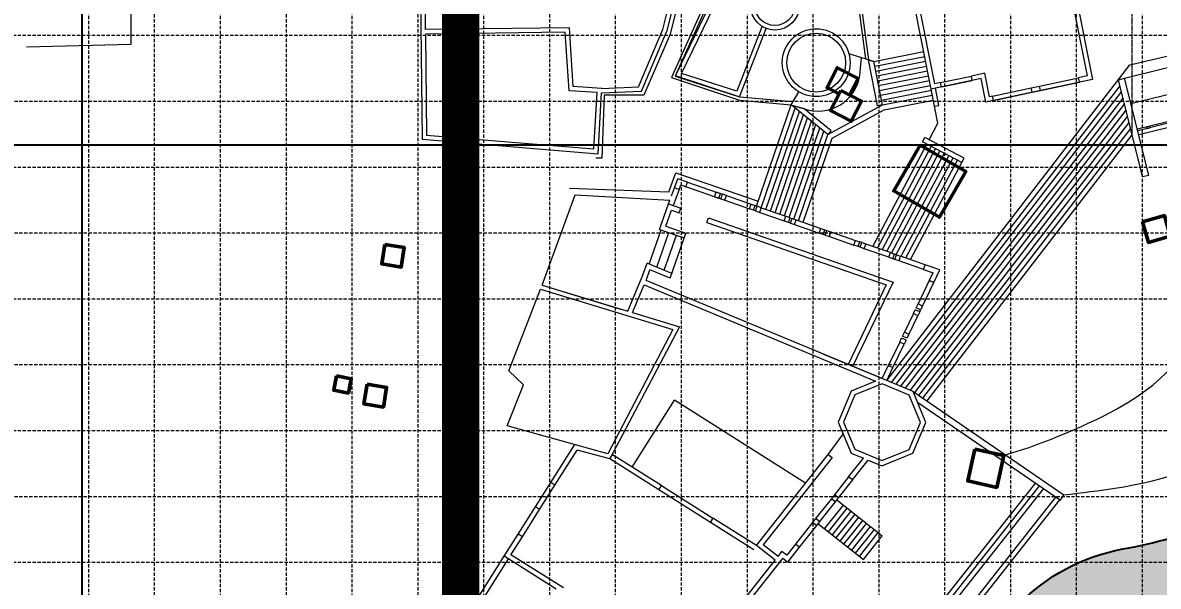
# Model space of a CAD drawing. Header units: millimetres. Extents: x 4203764 to 12476749, y 34048 to 3000914.
# Drawn here: x 12112570 to 12198789, y 2394672 to 2437454 of the extents above; entities that cross this region are included whole.
import ezdxf

# ---------------------------------------------------------------- set-up
doc = ezdxf.new("R2010")
doc.units = ezdxf.units.MM
doc.header["$MEASUREMENT"] = 0
doc.linetypes.add('DASHED', pattern=[0.75, 0.5, -0.25])
for name, color, linetype, lineweight in [('2', 240, 'Continuous', 25), ('4', 1, 'Continuous', 35), ('A_TEMPLE', 20, 'Continuous', 30), ('building property', 253, 'Continuous', 15), ('dimensions', 7, 'Continuous', 25), ('outer profile and ghats', 1, 'Continuous', 9), ('streets', 254, 'Continuous', 9), ('wall', 22, 'Continuous', 9)]:
    doc.layers.add(name, color=color, linetype=linetype, lineweight=lineweight)
doc.styles.get("Standard").update_dxf_attribs({"font": 'arial.ttf'})
doc.dimstyles.get("Standard").update_dxf_attribs({"dimtxt": 10000, "dimasz": 2000, "dimexe": 0.18, "dimexo": 0.0625, "dimgap": 0.09, "dimtad": 0, "dimtih": 1, "dimtoh": 1, "dimdec": 4, "dimzin": 0, "dimdsep": 46, "dimtxsty": 'Standard', "dimblk": 'ARCHTICK', "dimcen": 0, "dimadec": 0, "dimazin": 0, "dimtfac": 1, "dimtdec": 4, "dimtofl": 0, "dimtmove": 0, "dimatfit": 3, "dimldrblk": 'ARCHTICK', "dimfxl": 0, "dimtolj": 1, "dimtzin": 0, "dimlwe": 18, "dimarcsym": 0})

# ---------------------------------------------------------------- blocks, each defined once
blk = doc.blocks.new('GRID')
at = {"layer": 'building property', "color": 253, "linetype": 'DASHED', "lineweight": 15, "ltscale": 500}
for p, q in [((12941403, 2546471), (12941403, 2336221)), ((12951403, 2546471), (12951403, 2336221)), ((12961403, 2546471), (12961403, 2336221)), ((12971403, 2546471), (12971403, 2336221)), ((12981403, 2546471), (12981403, 2336221)), ((12991403, 2546471), (12991403, 2336221)), ((13001403, 2546471), (13001403, 2336221)), ((13011403, 2546471), (13011403, 2336221)), ((12936403, 2541471), (12936403, 2331221)), ((12946403, 2541471), (12946403, 2331221)), ((12956403, 2541471), (12956403, 2331221)), ((12966403, 2541471), (12966403, 2331221)), ((12976403, 2541471), (12976403, 2331221)), ((12986403, 2541471), (12986403, 2331221)), ((12996403, 2541471), (12996403, 2331221)), ((13006403, 2541471), (13006403, 2331221)), ((13016403, 2541471), (13016403, 2331221)), ((13056903, 2436471), (12611403, 2436471)), ((13061903, 2431471), (12616403, 2431471)), ((13056903, 2426471), (12611403, 2426471)), ((13061903, 2421471), (12616403, 2421471)), ((13056903, 2416471), (12611403, 2416471)), ((13061903, 2411471), (12616403, 2411471)), ((13056903, 2406471), (12611403, 2406471)), ((13061903, 2401471), (12616403, 2401471)), ((13056903, 2396471), (12611403, 2396471))]:
    blk.add_line(p, q, dxfattribs=at)
blk = doc.blocks.new('_ArchTick')
at = {"color": 0, "linetype": 'ByBlock', "lineweight": 30, "const_width": 0.15}
blk.add_lwpolyline([(-0.5, -0.5), (0.5, 0.5)], dxfattribs=at)
blk = doc.blocks.new('*D36')
at = {"layer": 'Defpoints', "color": 0, "lineweight": 30}
for p in [(12112445, 2443585), (12117062, 2443585), (12108545, 2323776)]:
    blk.add_point(p, dxfattribs=at)
at = {"layer": 'dimensions', "color": 0, "linetype": 'DASHED', "lineweight": 18}
for p, q in [((12112445, 2443585), (12117062, 2443585)), ((12108545, 2323776), (12117062, 2323776))]:
    blk.add_line(p, q, dxfattribs=at)
at = {"layer": 'dimensions', "color": 0, "lineweight": -2}
for p, q in [((12117062, 2443585), (12117062, 2384702)), ((12117062, 2323776), (12117062, 2382659))]:
    blk.add_line(p, q, dxfattribs=at)
at = {"layer": 'dimensions', "color": 0, "lineweight": -2, "xscale": 2000, "yscale": 2000, "zscale": 2000}
for p, rotation in [((12117062, 2443585), 90), ((12117062, 2323776), 270)]:
    blk.add_blockref('_ArchTick', p, dxfattribs=dict(at, rotation=rotation))
at = {"layer": 'dimensions', "color": 0, "lineweight": 35, "insert": (12117062, 2383680), "char_height": 2000, "attachment_point": 5}
blk.add_mtext('\\A1;119809', dxfattribs=at)
blk = doc.blocks.new('*D38')
at = {"layer": 'Defpoints', "color": 0, "lineweight": 30}
for p in [(11803461, 2475751), (12196809, 2474468), (12196809, 2428948)]:
    blk.add_point(p, dxfattribs=at)
at = {"layer": 'dimensions', "color": 0, "linetype": 'DASHED', "lineweight": 18}
for p, q in [((11803461, 2475751), (11803461, 2474468)), ((12196809, 2428948), (12196809, 2474468))]:
    blk.add_line(p, q, dxfattribs=at)
at = {"layer": 'dimensions', "color": 0, "lineweight": -2}
for p, q in [((11803461, 2474468), (11992142, 2474468)), ((12196809, 2474468), (12001222, 2474468))]:
    blk.add_line(p, q, dxfattribs=at)
at = {"layer": 'dimensions', "color": 0, "lineweight": -2, "xscale": 2000, "yscale": 2000, "zscale": 2000, "rotation": 180}
blk.add_blockref('_ArchTick', (11803461, 2474468), dxfattribs=at)
at = {"layer": 'dimensions', "color": 0, "lineweight": -2, "xscale": 2000, "yscale": 2000, "zscale": 2000}
blk.add_blockref('_ArchTick', (12196809, 2474468), dxfattribs=at)
at = {"layer": 'dimensions', "color": 0, "lineweight": 35, "insert": (11996682, 2474468), "char_height": 2000, "attachment_point": 5}
blk.add_mtext('\\A1;393347', dxfattribs=at)
blk = doc.blocks.new('*D42')
at = {"layer": '4', "color": 0, "linetype": 'DASHED', "lineweight": 18}
for p, q in [((11789424, 2546568), (11789424, 2428157)), ((12264489, 2546461), (12264489, 2428157))]:
    blk.add_line(p, q, dxfattribs=at)
at = {"layer": '4', "color": 0, "lineweight": -2}
for p, q in [((11789424, 2428158), (11986578, 2428158)), ((12264489, 2428158), (12067335, 2428158))]:
    blk.add_line(p, q, dxfattribs=at)
at = {"layer": 'Defpoints', "color": 0, "lineweight": 30}
for p in [(11789424, 2546568), (12264489, 2546461), (12264489, 2428158)]:
    blk.add_point(p, dxfattribs=at)
at = {"layer": '4', "color": 0, "lineweight": -2, "xscale": 2000, "yscale": 2000, "zscale": 2000, "rotation": 180}
blk.add_blockref('_ArchTick', (11789424, 2428158), dxfattribs=at)
at = {"layer": '4', "color": 0, "lineweight": -2, "xscale": 2000, "yscale": 2000, "zscale": 2000}
blk.add_blockref('_ArchTick', (12264489, 2428158), dxfattribs=at)
at = {"layer": '4', "color": 0, "lineweight": 30, "insert": (12026957, 2428158), "char_height": 10000, "attachment_point": 5}
blk.add_mtext('\\A1;475065.1106', dxfattribs=at)
blk = doc.blocks.new('*D43')
at = {"layer": '4', "color": 0, "linetype": 'DASHED', "lineweight": 18}
for p, q in [((11789424, 2546471), (11756492, 2546471)), ((12167563, 2261471), (11756492, 2261471))]:
    blk.add_line(p, q, dxfattribs=at)
at = {"layer": '4', "color": 0, "lineweight": -2}
for p, q in [((11756492, 2546471), (11756492, 2409077)), ((11756492, 2261471), (11756492, 2398865))]:
    blk.add_line(p, q, dxfattribs=at)
at = {"layer": 'Defpoints', "color": 0, "lineweight": 30}
for p in [(11756492, 2546471), (11789424, 2546471), (12167563, 2261471)]:
    blk.add_point(p, dxfattribs=at)
at = {"layer": '4', "color": 0, "lineweight": -2, "xscale": 2000, "yscale": 2000, "zscale": 2000}
for p, rotation in [((11756492, 2546471), 90), ((11756492, 2261471), 270)]:
    blk.add_blockref('_ArchTick', p, dxfattribs=dict(at, rotation=rotation))
at = {"layer": '4', "color": 0, "lineweight": 30, "insert": (11756492, 2403971), "char_height": 10000, "attachment_point": 5}
blk.add_mtext('\\A1;285000.0000', dxfattribs=at)

msp = doc.modelspace()

# ---------------------------------------------------------------- hatches: boundary and pattern name
at = {"layer": 'building property', "lineweight": 35}
h = msp.add_hatch(color=254, dxfattribs=at)
h.dxf.hatch_style = 1
edge = h.paths.add_edge_path()
edge.add_arc((12422933.58498, 1804056.12126), 263896.55539, 140.0344583194, 166.4284169588)
edge.add_line((12166405.68001, 1865982.09254), (11809487.3317, 1865841.04787))
edge.add_arc((11795819.33628, 1886942.04403), 25140.92556, 302.9328139212, 330.721959267)
edge.add_arc((11790950.95391, 1889671.59987), 30722.28937, 330.721959267, 347.6914226223)
edge.add_arc((11840072.54802, 1878953.65679), 19554.99489, 143.0848554895, 167.6914226223, ccw=False)
edge.add_arc((11807220.50579, 1903633.24919), 21534.40715, 323.0848554895, 338.771758814)
edge.add_arc((11955946.7924, 1845861.77199), 138018.25471, 152.3377396526, 158.771758814, ccw=False)
edge.add_arc((11791692.03616, 1931959.48148), 47433.73511, 332.3377396526, 349.6440384347)
edge.add_arc((11871872.39149, 1917307.32735), 34074.39333, 151.8048650631, 169.6440384347, ccw=False)
edge.add_arc((11962613.6436, 1868662.2146), 137032.25767, 145.8909863463, 151.8048650631, ccw=False)
edge.add_arc((11787542.99968, 1987234.12269), 74412.83626, 325.8909863463, 334.4095907286)
edge.add_arc((12096866.37172, 1839094.85316), 268553.91382, 152.1606562035, 154.4095907286, ccw=False)
edge.add_arc((11884893.48195, 1951041.5666), 28836.22018, 138.5366337492, 152.1606562035, ccw=False)
edge.add_arc((12145192.348, 1721045.11657), 376188.87482, 136.9969988859, 138.5366337492, ccw=False)
edge.add_arc((11830511.45426, 2014520.61475), 54103.97071, 316.9969988859, 325.9340388131)
edge.add_arc((12063451.02841, 1857010.40857), 227090.46426, 144.4115146112, 145.934038813, ccw=False)
edge.add_arc((11882971.44551, 1986166.24576), 5157.79401, 109.3703452575, 144.4115146112, ccw=False)
edge.add_arc((11872806.33967, 2015079.38397), 25490.19023, 289.3703452575, 298.5628810284)
edge.add_arc((11879590.48764, 2002617.1732), 11301.06196, 298.5628810284, 329.8823603517)
edge.add_arc((11815875.61762, 2039577.60358), 84960.12844, 329.8823603517, 334.7322078033)
edge.add_arc((11896640.94108, 2001455.54062), 4350.1686, 111.7983925175, 154.7322078033, ccw=False)
edge.add_arc((11887307.09226, 2024793.72639), 20785.29736, 291.7983925175, 301.0543031333)
edge.add_arc((11856516.08611, 2075928.72551), 80475.11387, 301.0543031333, 304.2727914648)
edge.add_arc((11900115.71454, 2011948.81654), 3051.88511, 304.2727914649, 344.5064632857)
edge.add_arc((11799904.2964, 2039727.72895), 107042.25149, 344.5064632856, 347.0246817926)
edge.add_arc((11914355.65123, 2013356.47758), 10407.97422, 136.5726064511, 167.0246817927, ccw=False)
edge.add_arc((11898455.85704, 2028406.57183), 11485.1478, 316.5726064511, 345.7400024481)
edge.add_arc((11851131.69288, 2040434.16903), 60313.82389, 345.7400024481, 354.5454942005)
edge.add_arc((11928707.56329, 2029145.01425), 18394.30865, 143.1924489998, 162.4192210947, ccw=False)
edge.add_arc((11904217.35609, 2047471.06434), 12193.50526, 323.1924489998, 340.6547154255)
edge.add_arc((11913568.70574, 2044187.96858), 2282.57908, 340.6547154255, 435.6672125063)
edge.add_arc((11918809.42755, 2046321.44877), 4676.31282, 123.9086206621, 179.0436377173, ccw=False)
edge.add_arc((11948963.81076, 2001461.5739), 58729.02043, 120.4236297496, 123.9086206621, ccw=False)
edge.add_arc((11916860.85688, 2056128.06657), 4666.76072, 300.4236297497, 343.1747362629)
edge.add_arc((12265773.02432, 1950617.37847), 359849.63931, 162.2838870341, 163.1747362629, ccw=False)
edge.add_arc((11934658.08587, 2056392.2457), 12250.12118, 139.8552917822, 162.2838870342, ccw=False)
edge.add_arc((11930589.41079, 2059823.81787), 6927.5462, 110.1695649768, 139.8552917822, ccw=False)
edge.add_arc((11925358.20077, 2074065.16989), 8244.19285, 290.1695649768, 337.8987580009)
edge.add_arc((11987011.44104, 2053190.64676), 56863.60963, 149.1990475726, 161.7870580545, ccw=False)
edge.add_arc((11075552.25721, 2596549.90314), 1004266.5074, 329.19904757266, 329.61497402102)
edge.add_arc((11980804.63447, 2065759.45851), 45123.96456, 141.7900834815, 149.614974021, ccw=False)
edge.add_arc((11973785.75951, 2071284.73579), 36191.2553, 132.0286819129, 141.7900834814, ccw=False)
edge.add_arc((11938932.66945, 2109954.06772), 15866.93443, 312.0286819129, 321.4770117494)
edge.add_arc((12047130.20068, 2023818.96458), 122429.70961, 139.0851188938, 141.4770117494, ccw=False)
edge.add_arc((11931780.31903, 2123790.61727), 30213.42498, 319.0851188937, 328.8133755676)
edge.add_arc((11993537.04921, 2086409.11404), 41975.70514, 141.349766146, 148.8133755676, ccw=False)
edge.add_arc((12005850.60992, 2080987.9041), 55086.72854, 137.4077616341, 144.9475459467, ccw=False)
edge.add_arc((11990556.79698, 2095047.46285), 34312.41974, 127.5143422198, 137.4077616341, ccw=False)
edge.add_arc((11957008.81119, 2138745.39622), 20778.20317, 307.5143422198, 316.6955671633)
edge.add_arc((11955918.27659, 2139773.22335), 22276.76725, 316.6955671633, 326.2681196672)
edge.add_arc((11965289.37029, 2133515.94454), 11008.62919, 326.2681196672, 347.7902224322)
edge.add_arc((11985827.96119, 2129071.6751), 10005.30064, 137.1698864072, 167.7902224322, ccw=False)
edge.add_arc((11987437.46688, 2127579.68442), 12199.96343, 116.8522136864, 137.1698864072, ccw=False)
edge.add_arc((11970422.17406, 2161188.10091), 25470.26153, 296.8522136864, 308.8966392115)
edge.add_arc((11976014.23722, 2154256.9492), 16564.53111, 308.8966392115, 333.1942724583)
edge.add_arc((11860930.93487, 2212404.1487), 145503.52168, 333.1942724584, 335.605593174)
edge.add_arc((11906483.0125, 2191746.1714), 95486.08669, 335.605593174, 339.9027603815)
edge.add_arc((12024664.71914, 2148504.26439), 30358.17542, 142.1711417541, 159.9027603815, ccw=False)
edge.add_arc((12026846.78869, 2146809.91674), 33120.82659, 125.2967839886, 142.1711417541, ccw=False)
edge.add_arc((11992941.37741, 2194701.94609), 25558.15934, 305.2967839886, 317.9200299652)
edge.add_arc((11860544.70547, 2314247.47305), 203939.8057, 317.9200299652, 320.6654060374)
edge.add_arc((12005072.05939, 2195807.41048), 17081.02358, 320.6654060374, 333.2962609378)
edge.add_arc((12025817.7741, 2185371.70662), 6141.56443, 114.657943249, 153.2962609378, ccw=False)
edge.add_arc((12010209.31829, 2219372.64234), 31270.83355, 294.657943249, 307.4600657375)
edge.add_arc((12026070.76591, 2198671.74297), 5191.86204, 307.4600657375, 350.572480741)
edge.add_arc((12041977.16001, 2196030.60663), 10932.31157, 154.0089907333, 170.572480741, ccw=False)
edge.add_arc((12035864.30031, 2199010.8602), 4131.6524, 104.4456307299, 154.0089907333, ccw=False)
edge.add_arc((12059610.48435, 2145011.53073), 63070.87253, 105.6165097511, 113.1314364048, ccw=False)
edge.add_arc((12040956.91098, 2211746.87486), 6222.4313, 285.6165097511, 325.3236856384)
edge.add_arc((12024043.2371, 2223448.11648), 26789.1865, 325.3236856384, 336.7232936214)
edge.add_arc((12058249.21068, 2208733.17976), 10447.59627, 128.3236311209, 156.7232936214, ccw=False)
edge.add_arc((12029392.06585, 2245241.69464), 36088.48077, 308.3236311208, 313.9465601671)
edge.add_arc((12083829.87625, 2188764.36944), 42353.62184, 128.4864178487, 133.9465601671, ccw=False)
edge.add_arc((12051132.59717, 2229890.49023), 10186.55203, 308.4864178487, 334.2322790811)
edge.add_arc((12102406.63357, 2205139.28006), 46748.93087, 146.9738708583, 154.2322790812, ccw=False)
edge.add_arc((12067661.65762, 2227725.46538), 5308.01968, 122.3184351479, 146.9738708582, ccw=False)
edge.add_arc((12091969.20285, 2189302.10819), 50774.61327, 117.1290922819, 122.3184351479, ccw=False)
edge.add_arc((12065354.21922, 2241247.29044), 7591.98088, 297.129092282, 335.5932295827)
edge.add_arc((12283885.72211, 2142085.86596), 232385.11356, 154.5330055613, 155.5932295827, ccw=False)
edge.add_arc((12092048.28291, 2233452.01748), 19901.2866, 138.9025223259, 154.5330055613, ccw=False)
edge.add_arc((12083002.97433, 2241342.04187), 7898.36645, 117.1931828002, 138.9025223259, ccw=False)
edge.add_arc((12172609.68851, 2161469.99995), 127437.90807, 133.937445304, 137.0092429147, ccw=False)
edge.add_arc((12088584.73883, 2248670.70685), 6342.26219, 96.6032629617, 133.937445304, ccw=False)
edge.add_arc((12086923.02238, 2263025.34251), 8108.23491, 276.6032629617, 304.4168700316)
edge.add_arc((12101573.55915, 2241642.28192), 17812.28799, 104.2632595223, 124.4168700316, ccw=False)
edge.add_arc((12093606.17799, 2268768.40567), 10492.14992, 289.9436753348, 316.9032813136)
edge.add_arc((12099774.36332, 2262996.98248), 2044.91157, 316.9032813136, 394.5632893672)
edge.add_arc((12108218.93736, 2262008.3021), 7093.86174, 116.7487161028, 162.3676141534, ccw=False)
edge.add_arc((12122374.01509, 2264454.79555), 17778.2768, 139.9869056711, 167.3668545975, ccw=False)
edge.add_arc((12104061.54487, 2279827.91574), 6131.54106, 319.9869056712, 371.9497000785)
edge.add_arc((12116330.47808, 2282424.50258), 6409.15212, 147.6157391331, 191.9497000785, ccw=False)
edge.add_arc((12103664.68187, 2290457.58157), 8589.27286, 327.6157391331, 378.4692956369)
edge.add_arc((12115880.52553, 2294537.66772), 4289.93284, 155.2320996672, 198.4692956369, ccw=False)
edge.add_arc((12121723.31077, 2291841.89317), 10724.63095, 131.3611323252, 155.2320996672, ccw=False)
edge.add_arc((12108153.53343, 2318305.31023), 19521.81951, 289.3953975175, 302.8724992883)
edge.add_arc((12133671.22285, 2297874.54878), 15457.67071, 131.8163415621, 164.8693864624, ccw=False)
edge.add_arc((12097802.53601, 2337968.47188), 38339.03332, 311.8163415621, 318.1847381032)
edge.add_arc((12134442.04632, 2308405.32127), 9003.48475, 96.8704836962, 153.6137695223, ccw=False)
edge.add_arc((12130772.19598, 2338862.87953), 21674.36812, 276.8704836962, 287.7288739271)
edge.add_arc((12135367.95772, 2324487.47067), 6582.2044, 287.7288739271, 330.0627189084)
edge.add_arc((12161033.2484, 2309707.04393), 23034.82045, 142.1279656266, 150.0627189084, ccw=False)
edge.add_arc((12134575.28819, 2337148.44982), 15664.24402, 301.8873282868, 340.5909685423)
edge.add_arc((12157396.83975, 2332029.36114), 8047.96466, 115.4496268208, 180.6143580405, ccw=False)
edge.add_arc((12145948.42862, 2356085.86119), 18593.75661, 295.4496268209, 348.9156705378)
edge.add_arc((12189745.46756, 2347732.38651), 25993.19856, 127.1637606776, 169.4061118436, ccw=False)
edge.add_arc((12158024.63805, 2389577.96852), 26516.45539, 307.1637606776, 350.8522803553)
edge.add_arc((12198736.93035, 2383022.13341), 14720.29663, 100.3668143252, 170.8522803553, ccw=False)
edge.add_arc((12188836.61367, 2437141.24056), 40296.91912, 280.3668143253, 301.2746773972)
edge.add_arc((12220773.67523, 2384561.66699), 21222.08167, 90.2751861599, 121.2746773973, ccw=False)
edge.add_arc((12220587.84901, 2423251.75267), 17468.45027, 270.2751861599, 358.8217786811)
edge.add_arc((12261882.91553, 2424966.98004), 23920.42798, 138.9034680325, 184.9750374256, ccw=False)
edge.add_arc((12244276.45652, 2481842.09135), 41153.64894, 269.4151769576, 302.4572157954)
edge.add_arc((12251494.42786, 2470493.45398), 27704.08834, 302.4572157954, 336.7139916553)
edge.add_arc((12280323.45495, 2458086.05834), 3681.51774, 106.538255431, 156.7139916553, ccw=False)
edge.add_arc((12277078.09344, 2469015.41288), 7719.49808, 286.538255431, 332.2612949479)
edge.add_arc((12265522.42494, 2532539.87056), 69590.71886, 285.3212740008, 320.0355113691)
edge.add_arc((13061631.32729, 1865365.57947), 969115.64922, 139.11600640113, 140.03551136914, ccw=False)
edge.add_line((12328944.66821, 2499680.48641), (12329073.93275, 2172572.15004))
edge.add_arc((12871405.34426, 1859096.21132), 626410.8269, 149.97142388808, 158.65638947594)
edge.add_arc((11908116.16923, 2235511.87646), 407811.00022, 320.0344583194, 338.6563894759, ccw=False)

# ---------------------------------------------------------------- linework, layer by layer
at = {"layer": '2'}
msp.add_lwpolyline([(12184203.85027, 2385362.37198, -0.3176291757), (12196088.02134, 2397502.1339, 0.0914816891), (12209756.41357, 2402699.93306, -0.1360917661), (12220671.74799, 2405783.50388, 0.4068031809), (12238052.60595, 2422892.55955, -0.2037775267), (12243856.40491, 2440690.58618, 0.1451803897), (12266362.372, 2447116.95408, 0.1505966144), (12276941.82279, 2459541.44038, -0.2224992803), (12279275.49078, 2461615.27129, 0.2021941181), (12283910.46223, 2465422.4493, 0.1526385525), (12318859.72267, 2487840.86808, -0.0040121188), (12328944.66821, 2499680.48641), (12329073.93275, 2172572.15004, 0.0379134616)], format="xyb", dxfattribs=at)
at = {"layer": '4', "lineweight": 30, "const_width": 2852.91097}
for points in [[(12027023.9766, 2546567.61517), (12145823.9766, 2546567.61517), (12145823.9766, 2378367.61517), (12027023.9766, 2378367.61517), (12027023.9766, 2546567.61517)], [(12145823.9766, 2546567.61517), (12264623.9766, 2546567.61517), (12264623.9766, 2378367.61517), (12145823.9766, 2378367.61517), (12145823.9766, 2546567.61517)]]:
    msp.add_lwpolyline(points, dxfattribs=at)
at = {"layer": 'A_TEMPLE', "color": 1, "lineweight": 50}
msp.add_lwpolyline([(12175350.64696, 2431957.70605), (12176000.68478, 2433213.19044), (12174418.39867, 2434032.43266), (12173637.41106, 2432524.03159), (12174546.77807, 2432053.19901)], dxfattribs=at)
for points in [[(12174677.72785, 2432306.1157), (12173896.74024, 2430797.71462), (12175479.02635, 2429978.4724), (12176260.01396, 2431486.87348)], [(12180698.36539, 2428162.26471), (12178700.26813, 2424682.3612), (12182168.77819, 2422690.80585), (12184166.87545, 2426170.70936)], [(12197593.57712, 2422343.42209), (12199250.43624, 2422814.70322), (12199694.77683, 2421252.55759), (12198037.91771, 2420781.27646)], [(12140065.18879, 2420626.53995), (12139825.9285, 2419137.10708), (12141304.10153, 2418899.65556), (12141543.36181, 2420389.08843)], [(12136401.19209, 2410641.53694), (12136186.81815, 2409553.15908), (12137296.12757, 2409334.66233), (12137510.50151, 2410423.04019)], [(12138716.96281, 2410003.71069), (12138476.70888, 2408517.27172), (12139956.78643, 2408278.046), (12140197.04035, 2409764.48497)], [(12184854.67053, 2405077.54025), (12187055.08239, 2404594.42168), (12186525.51157, 2402182.43839), (12184325.09971, 2402665.55696)]]:
    msp.add_lwpolyline(points, close=True, dxfattribs=at)
at = {"layer": 'building property'}
for p, q in [((12142680.44415, 2445656.30576), (12142901.30443, 2428605.82595)), ((12143027.81836, 2445281.48201), (12143135.97661, 2436931.63271)), ((12162679.28171, 2441768.53364), (12161460.71778, 2436766.47188)), ((12162265.5576, 2441516.89911), (12161128.03846, 2436847.51667)), ((12191890.61829, 2440976.99745), (12193395.39286, 2433412.25609)), ((12192160.79295, 2441374.27301), (12193797.22868, 2433147.65004)), ((12181542.43434, 2432407.29667), (12180204.48757, 2439198.68032)), ((12181811.24604, 2432814.7024), (12180607.6878, 2438923.93337)), ((12196639.10786, 2434257.54651), (12209961.28676, 2437432.6176)), ((12154086.93887, 2437073.48401), (12143135.97661, 2436931.63271)), ((12153765.78283, 2436726.80498), (12143140.41262, 2436589.17118)), ((12143140.41262, 2436589.17118), (12143239.73233, 2428921.65995)), ((12154047.87169, 2432286.59255), (12153765.78283, 2436726.80498)), ((12154370.54895, 2432609.32691), (12154086.93887, 2437073.48401)), ((12196234.21114, 2433245.20521), (12209129.88028, 2436449.49291)), ((12177195.82456, 2434520.46023), (12175300.36244, 2435097.01222)), ((12177195.82456, 2434520.46023), (12180979.28534, 2435265.82662)), ((12177268.33018, 2434152.42352), (12181051.79097, 2434897.78991)), ((12177480.33848, 2431135.6242), (12176789.133, 2434644.16559)), ((12176789.133, 2434644.16559), (12177195.82456, 2434520.46023)), ((12177848.3752, 2431208.12982), (12177195.82456, 2434520.46023)), ((12177340.83581, 2433784.38681), (12181124.29659, 2434529.7532)), ((12177413.34144, 2433416.3501), (12181196.80222, 2434161.71649)), ((12178172.00843, 2410303.66888), (12196639.10786, 2434257.54651)), ((12196714.14722, 2431313.70048), (12209609.81636, 2434517.98818)), ((12177485.84706, 2433048.31338), (12181269.30785, 2433793.67977)), ((12177558.35269, 2432680.27667), (12181341.81347, 2433425.64306)), ((12185609.70967, 2433623.50193), (12184596.25209, 2433407.70836)), ((12184667.57888, 2433072.72766), (12184596.25209, 2433407.70836)), ((12185340.89796, 2433216.0962), (12184667.57888, 2433072.72766)), ((12185694.28627, 2431422.30616), (12185340.89796, 2433216.0962)), ((12185963.09797, 2431829.71189), (12185609.70967, 2433623.50193)), ((12193395.39286, 2433412.25609), (12192731.43776, 2433270.88141)), ((12193797.22868, 2433147.65004), (12192802.76455, 2432935.90071)), ((12195769.6585, 2433129.77419), (12196234.21114, 2433245.20521)), ((12197597.85225, 2425772.20087), (12195769.6585, 2433129.77419)), ((12198062.40489, 2425887.6319), (12196234.21114, 2433245.20521)), ((12156177.61546, 2432151.66726), (12154047.87169, 2432286.59255)), ((12156541.08278, 2432471.81745), (12154370.54895, 2432609.32691)), ((12177630.85832, 2432312.23996), (12181414.3191, 2433057.60635)), ((12177703.36394, 2431944.20325), (12181486.82473, 2432689.56964)), ((12177775.86957, 2431576.16654), (12181559.33035, 2432321.53292)), ((12178530.22246, 2410153.94343), (12195885.10631, 2432665.15402)), ((12182332.54114, 2432575.53259), (12181542.43434, 2432407.29667)), ((12182052.69277, 2429817.23786), (12181542.43434, 2432407.29667)), ((12182261.21434, 2432910.51328), (12181811.24604, 2432814.7024)), ((12182133.08915, 2431181.03501), (12181877.45414, 2432478.63179)), ((12182332.54114, 2432575.53259), (12182261.21434, 2432910.51328)), ((12189148.87557, 2432508.05336), (12189779.92804, 2432642.42214)), ((12189220.20237, 2432173.07266), (12189148.87557, 2432508.05336)), ((12189220.20237, 2432173.07266), (12189851.25483, 2432307.44145)), ((12189851.25483, 2432307.44145), (12189779.92804, 2432642.42214)), ((12210094.1991, 2432568.5878), (12197198.52997, 2429364.3001)), ((12210120.79454, 2432461.55436), (12197225.1254, 2429257.26666)), ((12155936.20112, 2427878.31231), (12156177.61546, 2432151.66726)), ((12156258.32853, 2427508.19638), (12156519.42846, 2432130.01243)), ((12170920.9819, 2431228.63546), (12171499.76331, 2432203.40848)), ((12177848.3752, 2431208.12982), (12181631.83598, 2431953.49621)), ((12177977.15807, 2430851.18009), (12181704.34161, 2431585.4595)), ((12178888.43648, 2410004.21799), (12196000.55411, 2432200.53384)), ((12179246.6505, 2409854.49254), (12196116.00192, 2431735.91367)), ((12186268.69265, 2431544.6134), (12185694.28627, 2431422.30616)), ((12186197.36586, 2431879.5941), (12185963.09797, 2431829.71189)), ((12210201.26417, 2432137.704), (12197305.59503, 2428933.4163)), ((12168282.85583, 2423517.25519), (12170920.9819, 2431228.63546)), ((12168637.83407, 2423396.01768), (12171227.60432, 2430978.75406)), ((12168992.81231, 2423274.78016), (12171537.68392, 2430726.05524)), ((12173708.24111, 2428957.16349), (12170920.9819, 2431228.63546)), ((12171929.70315, 2430917.41076), (12170997.09211, 2431166.60958)), ((12173945.21175, 2429247.94348), (12171880.53388, 2430930.54906)), ((12173708.24111, 2428957.16349), (12177848.3752, 2431208.12982)), ((12174015.93802, 2428697.48826), (12177977.15807, 2430851.18009)), ((12177848.3752, 2431208.12982), (12177480.33848, 2431135.6242)), ((12179604.86453, 2409704.7671), (12196231.44972, 2431271.2935)), ((12179963.07855, 2409555.04165), (12196346.89753, 2430806.67332)), ((12181797.56355, 2431112.26727), (12182133.08915, 2431181.03501)), ((12169347.79056, 2423153.54265), (12171847.76352, 2430473.35642)), ((12169702.7688, 2423032.30514), (12172157.84312, 2430220.6576)), ((12170057.74704, 2422911.06763), (12172467.92272, 2429967.95877)), ((12170412.72529, 2422789.83012), (12172778.00231, 2429715.25995)), ((12180300.99089, 2409378.98267), (12196462.34534, 2430342.05315)), ((12180610.77465, 2409166.43781), (12196577.79314, 2429877.43298)), ((12181392.0667, 2428568.50549), (12182052.69277, 2429817.23786)), ((12143239.73233, 2428921.65995), (12155936.20112, 2427878.31231)), ((12170767.70353, 2422668.5926), (12173088.08191, 2429462.56113)), ((12171122.68177, 2422547.35509), (12173398.16151, 2429209.86231)), ((12171477.66002, 2422426.11758), (12173708.24111, 2428957.16349)), ((12173708.24111, 2428957.16349), (12173945.21175, 2429247.94348)), ((12180920.55841, 2408953.89294), (12196693.24095, 2429412.8128)), ((12181230.34218, 2408741.34807), (12196808.68875, 2428948.19263)), ((12197903.86236, 2429539.55955), (12198114.44065, 2429591.88358)), ((12197903.86236, 2429539.55955), (12197930.45779, 2429432.52611)), ((12197930.45779, 2429432.52611), (12198141.03609, 2429484.85015)), ((12198114.44065, 2429591.88358), (12198141.03609, 2429484.85015)), ((12142901.30443, 2428605.82595), (12156258.32853, 2427508.19638)), ((12171832.63826, 2422304.88007), (12174015.93802, 2428697.48826)), ((12177107.00381, 2420468.7695), (12181216.65395, 2428236.9358)), ((12177465.4396, 2420344.13976), (12181548.22364, 2428061.52306)), ((12180885.08427, 2428412.34855), (12181060.49702, 2428743.91824)), ((12183869.21142, 2426833.63382), (12180885.08427, 2428412.34855)), ((12184044.62417, 2427165.2035), (12181060.49702, 2428743.91824)), ((12177823.8754, 2420219.51003), (12181879.79332, 2427886.11031)), ((12178182.31119, 2420094.8803), (12182211.363, 2427710.69756)), ((12178540.74699, 2419970.25056), (12182542.93269, 2427535.28481)), ((12178899.18279, 2419845.62083), (12182874.50237, 2427359.87206)), ((12179257.61858, 2419720.9911), (12183206.07206, 2427184.45932)), ((12183869.21142, 2426833.63382), (12184044.62417, 2427165.2035)), ((12179616.05438, 2419596.36136), (12183537.64174, 2427009.04657)), ((12179974.49017, 2419471.73163), (12183869.21142, 2426833.63382)), ((12162059.11907, 2424923.59267), (12162310.64549, 2425613.52964)), ((12197597.85225, 2425772.20087), (12198062.40489, 2425887.6319)), ((12161834.60902, 2424307.7616), (12162059.11907, 2424923.59267)), ((12162411.54055, 2424795.11237), (12161964.44291, 2423568.72355)), ((12162411.54055, 2424795.11237), (12162059.11907, 2424923.59267)), ((12162411.54055, 2424795.11237), (12162536.49475, 2425137.86173)), ((12162536.49475, 2425137.86173), (12162924.84356, 2425002.83111)), ((12162924.84356, 2425002.83111), (12162769.2422, 2425056.9344)), ((12162924.84356, 2425002.83111), (12163048.03675, 2425357.13539)), ((12165102.89083, 2424245.51431), (12165226.08402, 2424599.81859)), ((12165102.89083, 2424245.51431), (12165226.08402, 2424599.81859)), ((12165226.08402, 2424599.81859), (12165537.28672, 2424491.61201)), ((12160908.63313, 2421767.80973), (12161610.09897, 2423691.93053)), ((12161610.09897, 2423691.93053), (12161712.0712, 2423971.64036)), ((12161610.09897, 2423691.93053), (12162529.34393, 2423372.30494)), ((12165102.89083, 2424245.51431), (12165880.8976, 2423974.99786)), ((12165414.09354, 2424137.30773), (12165102.89083, 2424245.51431)), ((12165414.09354, 2424137.30773), (12165537.28672, 2424491.61201)), ((12165569.69489, 2424083.20444), (12165414.09354, 2424137.30773)), ((12165569.69489, 2424083.20444), (12165692.88808, 2424437.50872)), ((12165880.8976, 2423974.99786), (12166004.09079, 2424329.30215)), ((12167747.74216, 2423325.88764), (12167870.93535, 2423680.19192)), ((12167747.74216, 2423325.88764), (12167870.93535, 2423680.19192)), ((12167870.93535, 2423680.19192), (12168182.13806, 2423571.98534)), ((12161391.47176, 2421997.06368), (12161835.94823, 2423216.26262)), ((12161835.94823, 2423216.26262), (12162406.15074, 2423018.00065)), ((12162406.15074, 2423018.00065), (12162529.34393, 2423372.30494)), ((12168058.94487, 2423217.68106), (12167747.74216, 2423325.88764)), ((12168058.94487, 2423217.68106), (12168182.13806, 2423571.98534)), ((12168214.54622, 2423163.57777), (12168058.94487, 2423217.68106)), ((12168337.73941, 2423517.88206), (12168182.13806, 2423571.98534)), ((12168214.54622, 2423163.57777), (12168337.73941, 2423517.88206)), ((12168214.54622, 2423163.57777), (12168525.74893, 2423055.37119)), ((12168648.94212, 2423409.67548), (12168337.73941, 2423517.88206)), ((12168525.74893, 2423055.37119), (12168648.94212, 2423409.67548)), ((12161391.47176, 2421997.06368), (12162910.51129, 2421468.88683)), ((12164519.51933, 2422283.17292), (12164642.71252, 2422637.4772)), ((12164519.51933, 2422283.17292), (12178139.62779, 2417547.40013)), ((12164642.71252, 2422637.4772), (12178659.88902, 2417763.64207)), ((12170392.59349, 2422406.26097), (12170515.78668, 2422760.56525)), ((12170392.59349, 2422406.26097), (12170515.78668, 2422760.56525)), ((12170703.7962, 2422298.05439), (12170392.59349, 2422406.26097)), ((12170515.78668, 2422760.56525), (12170826.98939, 2422652.35868)), ((12170703.7962, 2422298.05439), (12170826.98939, 2422652.35868)), ((12170859.39755, 2422243.9511), (12170703.7962, 2422298.05439)), ((12170826.98939, 2422652.35868), (12170982.59074, 2422598.25539)), ((12170859.39755, 2422243.9511), (12170982.59074, 2422598.25539)), ((12170859.39755, 2422243.9511), (12171170.60026, 2422135.74453)), ((12170982.59074, 2422598.25539), (12171293.79345, 2422490.04881)), ((12171170.60026, 2422135.74453), (12171293.79345, 2422490.04881)), ((12160136.79418, 2419134.81465), (12161036.80286, 2421723.24454)), ((12160708.2328, 2418897.22411), (12161620.30794, 2421520.35721)), ((12160908.63313, 2421767.80973), (12162787.3181, 2421114.58254)), ((12161279.67142, 2418659.63357), (12162203.81302, 2421317.46987)), ((12161727.69916, 2418067.11269), (12162910.51129, 2421468.88683)), ((12173037.44482, 2421486.6343), (12173160.63801, 2421840.93858)), ((12173037.44482, 2421486.6343), (12173160.63801, 2421840.93858)), ((12173348.64753, 2421378.42772), (12173037.44482, 2421486.6343)), ((12173160.63801, 2421840.93858), (12173471.84072, 2421732.73201)), ((12173348.64753, 2421378.42772), (12173471.84072, 2421732.73201)), ((12173504.24888, 2421324.32443), (12173348.64753, 2421378.42772)), ((12173471.84072, 2421732.73201), (12173627.44207, 2421678.62872)), ((12173504.24888, 2421324.32443), (12173627.44207, 2421678.62872)), ((12173504.24888, 2421324.32443), (12173815.45159, 2421216.11786)), ((12173627.44207, 2421678.62872), (12173938.64478, 2421570.42214)), ((12173815.45159, 2421216.11786), (12173938.64478, 2421570.42214)), ((12175682.29615, 2420567.00763), (12175805.48934, 2420921.31191)), ((12175682.29615, 2420567.00763), (12175805.48934, 2420921.31191)), ((12175993.49886, 2420458.80105), (12175682.29615, 2420567.00763)), ((12175805.48934, 2420921.31191), (12176116.69205, 2420813.10534)), ((12175993.49886, 2420458.80105), (12176116.69205, 2420813.10534)), ((12176149.10022, 2420404.69776), (12175993.49886, 2420458.80105)), ((12176272.2934, 2420759.00205), (12176116.69205, 2420813.10534)), ((12176149.10022, 2420404.69776), (12176272.2934, 2420759.00205)), ((12176460.30292, 2420296.49119), (12176149.10022, 2420404.69776)), ((12176583.49611, 2420650.79547), (12176272.2934, 2420759.00205)), ((12176460.30292, 2420296.49119), (12176583.49611, 2420650.79547)), ((12178327.14748, 2419647.38096), (12178450.34067, 2420001.68525)), ((12178327.14748, 2419647.38096), (12178450.34067, 2420001.68525)), ((12178638.35019, 2419539.17438), (12178327.14748, 2419647.38096)), ((12178450.34067, 2420001.68525), (12178761.54338, 2419893.47867)), ((12178638.35019, 2419539.17438), (12178761.54338, 2419893.47867)), ((12178793.95155, 2419485.0711), (12178638.35019, 2419539.17438)), ((12178917.14474, 2419839.37538), (12178761.54338, 2419893.47867)), ((12178793.95155, 2419485.0711), (12178917.14474, 2419839.37538)), ((12179105.15426, 2419376.86452), (12178793.95155, 2419485.0711)), ((12178917.14474, 2419839.37538), (12179228.34744, 2419731.1688)), ((12179105.15426, 2419376.86452), (12179228.34744, 2419731.1688)), ((12179105.15426, 2419376.86452), (12179105.15426, 2419376.86452)), ((12159618.88157, 2418230.02121), (12159973.49016, 2419202.71256)), ((12159618.88157, 2418230.02121), (12159973.49016, 2419202.71256)), ((12159894.54613, 2417890.99666), (12160191.5907, 2418705.78993)), ((12159894.54613, 2417890.99666), (12160191.5907, 2418705.78993)), ((12161851.11004, 2418422.04303), (12159973.49016, 2419202.71256)), ((12161851.11004, 2418422.04303), (12159973.49016, 2419202.71256)), ((12161727.69916, 2418067.11269), (12160191.5907, 2418705.78993)), ((12161727.69916, 2418067.11269), (12160191.5907, 2418705.78993)), ((12180971.99882, 2418727.75429), (12181095.192, 2419082.05858)), ((12180971.99882, 2418727.75429), (12181688.01201, 2418478.79329)), ((12181405.35373, 2417891.14871), (12181688.01201, 2418478.79329)), ((12158509.31622, 2415559.23588), (12159618.88157, 2418230.02121)), ((12158509.31622, 2415559.23588), (12159618.88157, 2418230.02121)), ((12177820.31965, 2410437.88789), (12159894.54613, 2417890.99666)), ((12177820.31965, 2410437.88789), (12159894.54613, 2417890.99666)), ((12178659.88902, 2417763.64207), (12175576.14194, 2411352.55341)), ((12181743.39248, 2417728.55137), (12181405.35373, 2417891.14871)), ((12181405.35373, 2417891.14871), (12181743.39248, 2417728.55137)), ((12158869.86351, 2415449.36169), (12159741.83615, 2417548.24819)), ((12158869.86351, 2415449.36169), (12159741.83615, 2417548.24819)), ((12159741.83615, 2417548.24819), (12177318.30683, 2410240.3712)), ((12159741.83615, 2417548.24819), (12177318.30683, 2410240.3712)), ((12178139.62779, 2417547.40013), (12175238.1032, 2411515.15075)), ((12180405.80415, 2415813.0921), (12180548.62131, 2416110.008)), ((12180886.66006, 2415947.41065), (12180548.62131, 2416110.008)), ((12180886.66006, 2415947.41065), (12180743.84289, 2415650.49476)), ((12180191.5784, 2415367.71827), (12180334.39557, 2415664.63416)), ((12180191.5784, 2415367.71827), (12180334.39556, 2415664.63416)), ((12180529.61714, 2415205.12092), (12180191.5784, 2415367.71827)), ((12180529.61714, 2415205.12092), (12180191.5784, 2415367.71827)), ((12180672.43431, 2415502.03682), (12180334.39556, 2415664.63416)), ((12180672.43431, 2415502.03682), (12180334.39557, 2415664.63416)), ((12180743.84289, 2415650.49476), (12180405.80415, 2415813.0921)), ((12180743.84289, 2415650.49476), (12180405.80415, 2415813.0921)), ((12180672.43431, 2415502.03682), (12180529.61714, 2415205.12092)), ((12180672.43431, 2415502.03682), (12180529.61714, 2415205.12092)), ((12179156.32452, 2413215.43269), (12179299.14169, 2413512.34858)), ((12179156.32452, 2413215.43269), (12179299.14169, 2413512.34858)), ((12179637.18043, 2413349.75123), (12179299.14169, 2413512.34858)), ((12179637.18043, 2413349.75123), (12179299.14169, 2413512.34858)), ((12179370.55027, 2413660.80652), (12179513.36744, 2413957.72241)), ((12179370.55027, 2413660.80652), (12179513.36744, 2413957.72241)), ((12179708.58901, 2413498.20918), (12179370.55027, 2413660.80652)), ((12179708.58901, 2413498.20918), (12179370.55027, 2413660.80652)), ((12179637.18043, 2413349.75123), (12179494.36326, 2413052.83534)), ((12179637.18043, 2413349.75123), (12179494.36327, 2413052.83534)), ((12179851.40618, 2413795.12507), (12179513.36744, 2413957.72241)), ((12179851.40618, 2413795.12507), (12179513.36744, 2413957.72241)), ((12179851.40618, 2413795.12507), (12179708.58901, 2413498.20918)), ((12179851.40618, 2413795.12507), (12179708.58901, 2413498.20918)), ((12179494.36327, 2413052.83534), (12179156.32452, 2413215.43269)), ((12179494.36326, 2413052.83534), (12179156.32452, 2413215.43269)), ((12178172.00843, 2410303.66888), (12173399.7421, 2412275.85852)), ((12178172.00843, 2410303.66888), (12173399.7421, 2412275.85852)), ((12177820.31965, 2410437.88789), (12178290.40393, 2411415.18983)), ((12177820.31965, 2410437.88789), (12178290.40393, 2411415.18983)), ((12178637.63085, 2411271.69462), (12178290.40393, 2411415.18983)), ((12178637.63085, 2411271.69462), (12178290.40393, 2411415.18983)), ((12177318.30683, 2410240.3712), (12175473.50032, 2409483.15285)), ((12177824.13475, 2410042.51291), (12175759.67503, 2409195.13582)), ((12179883.1143, 2409181.90553), (12177824.13475, 2410042.51291)), ((12179883.1143, 2409181.90553), (12177824.13475, 2410042.51291)), ((12175473.50032, 2409483.15285), (12174493.05277, 2407137.45898)), ((12175759.67503, 2409195.13582), (12174899.06765, 2407136.15626)), ((12180730.49139, 2407117.44582), (12179883.1143, 2409181.90553)), ((12180171.13134, 2409468.08024), (12191623.95695, 2401610.21427)), ((12180171.13134, 2409468.08024), (12191623.95695, 2401610.21427)), ((12158845.66429, 2403714.09521), (12162050.01107, 2408791.75694)), ((12172015.78152, 2402502.68408), (12162050.01107, 2408791.75694)), ((12180502.8182, 2408659.99353), (12191353.14499, 2401215.50632)), ((12180502.8182, 2408659.99353), (12191353.14499, 2401215.50632)), ((12174493.05277, 2407137.45898), (12175458.42771, 2404785.52183)), ((12174899.06765, 2407136.15626), (12175746.44475, 2405071.69654)), ((12179869.88402, 2405058.46626), (12180730.49139, 2407117.44582)), ((12152655.85188, 2402542.53805), (12154479.98758, 2405433.09411)), ((12152973.07711, 2402342.34754), (12154655.2849, 2405008.00224)), ((12168271.78046, 2397765.58057), (12173733.04324, 2404675.45229)), ((12173733.04324, 2404675.45229), (12174027.3348, 2404442.85701)), ((12175458.42771, 2404785.52183), (12176395.45877, 2404393.86382)), ((12175746.44475, 2405071.69654), (12177805.4243, 2404211.08917)), ((12177805.4243, 2404211.08917), (12179869.88402, 2405058.46626)), ((12157159.60468, 2404334.55353), (12157359.79518, 2404651.77876)), ((12160868.37789, 2401994.06766), (12157159.60468, 2404334.55353)), ((12161068.56839, 2402311.29289), (12157359.79518, 2404651.77876)), ((12174027.3348, 2404442.85701), (12168798.66731, 2397827.27686)), ((12175276.18227, 2402977.69739), (12176395.45877, 2404393.86382)), ((12175566.98421, 2402747.86015), (12175276.18227, 2402977.69739)), ((12152973.07711, 2402342.34754), (12152655.85188, 2402542.53805)), ((12160868.37789, 2401994.06766), (12161068.56839, 2402311.29289)), ((12162055.06369, 2367222.86419), (12189792.11802, 2402317.21787)), ((12162349.35526, 2366990.26891), (12190102.13182, 2402104.51517)), ((12160868.37789, 2401994.06766), (12160868.37789, 2401994.06766)), ((12163293.92622, 2365765.59623), (12191326.46478, 2401233.81181)), ((12170217.16173, 2375130.17953), (12191016.45098, 2401446.5145)), ((12174198.21854, 2401613.802), (12173968.3813, 2401323.00006)), ((12174259.18324, 2401093.16283), (12173968.3813, 2401323.00006)), ((12174489.02048, 2401383.96476), (12174198.21854, 2401613.802)), ((12174489.02048, 2401383.96476), (12174259.18324, 2401093.16283)), ((12174374.10186, 2401238.56379), (12177821.89483, 2398513.57783)), ((12191353.14499, 2401215.50632), (12191623.95695, 2401610.21427)), ((12191353.14499, 2401215.50632), (12191623.95695, 2401610.21427)), ((12150191.3528, 2398637.25143), (12151495.90646, 2400704.46906)), ((12150508.57804, 2398437.06092), (12151813.13169, 2400504.27855)), ((12151813.13169, 2400504.27855), (12151495.90646, 2400704.46906)), ((12173453.50159, 2399035.94272), (12174878.97922, 2400839.53064)), ((12173747.79315, 2398803.34744), (12175173.27078, 2400606.93536)), ((12174042.08471, 2398570.75216), (12175467.56234, 2400374.34008)), ((12164778.99839, 2399526.20254), (12164979.18889, 2399843.42778)), ((12164979.18889, 2399843.42778), (12164778.99839, 2399526.20254)), ((12168071.58996, 2397448.35534), (12164778.99839, 2399526.20254)), ((12168271.78046, 2397765.58057), (12164979.18889, 2399843.42778)), ((12172772.74091, 2399810.21408), (12172542.90368, 2399519.41214)), ((12172833.70561, 2399289.57491), (12172542.90368, 2399519.41214)), ((12173063.54285, 2399580.37685), (12172772.74091, 2399810.21408)), ((12173063.54285, 2399580.37685), (12172833.70561, 2399289.57491)), ((12174336.37628, 2398338.15688), (12175761.85391, 2400141.7448)), ((12174630.66784, 2398105.5616), (12176056.14547, 2399909.14952)), ((12174924.9594, 2397872.96632), (12176350.43703, 2399676.55424)), ((12149124.22603, 2396946.26443), (12150191.3528, 2398637.25143)), ((12150508.57804, 2398437.06092), (12150191.3528, 2398637.25143)), ((12172948.62423, 2399434.97588), (12176396.4172, 2396709.98992)), ((12175219.25096, 2397640.37104), (12176644.72859, 2399443.95895)), ((12175513.54252, 2397407.77576), (12176939.02015, 2399211.36367)), ((12175807.83408, 2397175.18048), (12177233.31171, 2398978.76839)), ((12176102.12564, 2396942.5852), (12177527.60327, 2398746.17311)), ((12149641.64177, 2397063.29916), (12150508.57804, 2398437.06092)), ((12169920.87243, 2396940.33462), (12168798.66731, 2397827.27686)), ((12171232.34466, 2397861.22519), (12170575.89212, 2397030.64753)), ((12171523.1466, 2397631.38796), (12171232.34466, 2397861.22519)), ((12176396.4172, 2396709.98992), (12177821.89483, 2398513.57783)), ((12153084.57592, 2394447.01672), (12149124.22603, 2396946.26443)), ((12153617.82455, 2394554.05983), (12149641.64177, 2397063.29916)), ((12169688.27715, 2396646.04306), (12168271.78046, 2397765.58057)), ((12169920.87243, 2396940.33462), (12170216.6545, 2397314.57336)), ((12170575.89212, 2397030.64753), (12170216.6545, 2397314.57336)), ((12171523.1466, 2397631.38796), (12170634.09878, 2396506.51874)), ((12166310.9646, 2392372.89279), (12169688.27715, 2396646.04306)), ((12167701.56835, 2393527.40831), (12170278.35078, 2396787.68652)), ((12170634.09878, 2396506.51874), (12170278.35078, 2396787.68652))]:
    msp.add_line(p, q, dxfattribs=at)
at = {"layer": 'building property', "ltscale": 7}
for p, q in [((12182261.21434, 2432910.51328), (12184596.25209, 2433407.70836)), ((12189779.92804, 2432642.42214), (12192731.43776, 2433270.88141)), ((12192802.76455, 2432935.90071), (12192731.43776, 2433270.88141)), ((12182332.54114, 2432575.53259), (12184667.57888, 2433072.72766)), ((12186197.36586, 2431879.5941), (12189148.87557, 2432508.05336)), ((12189851.25483, 2432307.44145), (12192802.76455, 2432935.90071)), ((12186268.69265, 2431544.6134), (12186197.36586, 2431879.5941)), ((12186268.69265, 2431544.6134), (12189220.20237, 2432173.07266)), ((12165102.89083, 2424245.51431), (12162924.84356, 2425002.83111)), ((12163048.03675, 2425357.13539), (12165226.08402, 2424599.81859)), ((12165880.8976, 2423974.99786), (12167747.74216, 2423325.88764)), ((12166004.09079, 2424329.30215), (12167870.93535, 2423680.19192)), ((12168525.74893, 2423055.37119), (12170392.59349, 2422406.26097)), ((12168648.94212, 2423409.67548), (12170515.78668, 2422760.56525)), ((12171170.60026, 2422135.74453), (12173037.44482, 2421486.6343)), ((12171293.79345, 2422490.04881), (12173160.63801, 2421840.93858)), ((12173815.45159, 2421216.11786), (12175682.29615, 2420567.00763)), ((12173938.64478, 2421570.42214), (12175805.48934, 2420921.31191)), ((12178327.14748, 2419647.38096), (12176460.30292, 2420296.49119)), ((12178450.34067, 2420001.68525), (12176583.49611, 2420650.79547)), ((12180971.99882, 2418727.75429), (12179105.15426, 2419376.86452)), ((12181095.192, 2419082.05858), (12179228.34744, 2419731.1688)), ((12181405.35373, 2417891.14871), (12180548.62131, 2416110.008)), ((12180886.66006, 2415947.41065), (12181743.39248, 2417728.55137)), ((12180191.5784, 2415367.71827), (12179513.36744, 2413957.72241)), ((12180191.5784, 2415367.71827), (12179513.36744, 2413957.72241)), ((12179851.40618, 2413795.12507), (12180529.61714, 2415205.12092)), ((12179851.40618, 2413795.12507), (12180529.61714, 2415205.12092)), ((12179156.32452, 2413215.43269), (12178290.40393, 2411415.18983)), ((12179156.32452, 2413215.43269), (12178290.40393, 2411415.18983)), ((12178637.63085, 2411271.69462), (12179494.36327, 2413052.83534)), ((12178637.63085, 2411271.69462), (12179494.36326, 2413052.83534)), ((12173733.04324, 2404675.45229), (12174871.46438, 2406215.53706)), ((12175276.18227, 2402977.69739), (12174198.21854, 2401613.802)), ((12151495.90646, 2400704.46906), (12152655.85188, 2402542.53805)), ((12151813.13169, 2400504.27855), (12152973.07711, 2402342.34754)), ((12161068.56839, 2402311.29289), (12164979.18889, 2399843.42778)), ((12175566.98421, 2402747.86015), (12174489.02048, 2401383.96476)), ((12164778.99839, 2399526.20254), (12160868.37789, 2401994.06766)), ((12173968.3813, 2401323.00006), (12172772.74091, 2399810.21408)), ((12174259.18324, 2401093.16283), (12173063.54285, 2399580.37685)), ((12172542.90368, 2399519.41214), (12171232.34466, 2397861.22519)), ((12172833.70561, 2399289.57491), (12171523.1466, 2397631.38796)), ((12144493.96736, 2389609.07878), (12149124.22603, 2396946.26443)), ((12144811.19259, 2389408.88827), (12149441.45127, 2396746.07392))]:
    msp.add_line(p, q, dxfattribs=at)
at = {"layer": 'building property'}
for points in [[(12122851.86853, 2448359.88701), (12122854.70812, 2441174.22358), (12120768.949, 2441173.39934), (12120771.07631, 2435790.17374), (12112851.07772, 2435591.20492)], [(12166942.05684, 2443415.71307), (12162107.65109, 2433385.40429), (12166998.66127, 2431828.51713), (12169012.8105, 2437023.7101)], [(12168693.47934, 2437147.51312), (12166795.72327, 2432252.53867), (12162587.46719, 2433592.09422), (12167107.4493, 2442970.04439), (12171083.19851, 2441237.54207), (12170883.72772, 2440149.16192)], [(12156505.54919, 2432472.22135), (12159320.95227, 2432586.40818), (12161145.27962, 2436899.88232)], [(12156519.42846, 2432130.01243), (12159551.80367, 2432252.99919), (12161460.71778, 2436766.47188)], [(12163048.03675, 2425357.13539), (12162310.64549, 2425613.52964)], [(12166004.09079, 2424329.30215), (12165226.08402, 2424599.81859)], [(12151998.80969, 2417542.72545), (12154512.95357, 2424377.82276), (12161712.0712, 2423971.64036)], [(12181743.39248, 2417728.55137), (12182208.27324, 2418695.03524), (12181095.192, 2419082.05858)], [(12151998.80969, 2417542.72545), (12157868.77995, 2415731.92717)], [(12151998.80969, 2417542.72545), (12157868.77995, 2415731.92717)], [(12152515.71159, 2417385.74368), (12158509.31622, 2415559.23588)], [(12152515.71159, 2417385.74368), (12158509.31622, 2415559.23588)], [(12158869.86351, 2415449.36169), (12162435.15398, 2414362.86513), (12157159.60468, 2404334.55353), (12154655.2849, 2405008.00224)], [(12175566.98421, 2402747.86015), (12176750.59451, 2404245.42503), (12177804.12158, 2403805.07429), (12180156.05873, 2404770.44922), (12181136.50627, 2407116.14309), (12180171.13134, 2409468.08024), (12178172.00843, 2410303.66888), (12178637.63085, 2411271.69462)], [(12143712.88694, 2336894.68452), (12149843.89956, 2363898.89833), (12157720.6229, 2362343.654), (12189482.10423, 2402529.92056)]]:
    msp.add_lwpolyline(points, dxfattribs=at)
msp.add_lwpolyline([(12170997.09211, 2431166.60958), (12171929.70315, 2430917.41076, 0.4620259398), (12176138.09786, 2433440.33656), (12176248.0935, 2434808.73623)], format="xyb", dxfattribs=at)
msp.add_lwpolyline([(12151883.11148, 2417220.48354), (12161939.30293, 2414155.93169), (12156984.02597, 2404736.42699), (12149344.13989, 2406861.97645), (12150593.54774, 2409964.53273), (12149476.465, 2411023.5997)], close=True, dxfattribs=at)
for centre, radius in [((12169680.755, 2438746.57182), 1847.81015), ((12169680.755, 2438746.57182), 1505.31989), ((12172815.05147, 2434418.59263), 2576.24218), ((12172815.05147, 2434418.59263), 2233.75192)]:
    msp.add_circle(centre, radius, dxfattribs=at)
for points, knots in [([(12187177.16343, 2404661.19126), (12189165.91304, 2405169.22233), (12199577.06224, 2409279.96653), (12201972.08432, 2415482.36334), (12212131.99075, 2426520.14562), (12230616.98484, 2420095.98215), (12233833.36692, 2437973.15976), (12241033.41821, 2441551.79733), (12243888.61459, 2442557.959)], [18.1141653315, 18.1141653315, 18.1141653315, 18.1141653315, 47.2197535398, 96.0400862932, 152.8370713316, 234.039469837, 309.1675020974, 352.2969856611, 352.2969856611, 352.2969856611, 352.2969856611]), ([(12191623.95695, 2401610.21427), (12194333.25851, 2401927.36285), (12202547.2363, 2402888.88425), (12211852.13351, 2410018.38727), (12219291.08207, 2421985.96989), (12232582.67994, 2417437.97256), (12235040.21659, 2425807.56313), (12237133.49332, 2427887.32329), (12237840.94222, 2428423.68886)], [0, 0, 0, 0, 39.319117031, 119.2064990254, 163.4487319182, 228.1531275577, 258.8845330729, 272.1520346954, 272.1520346954, 272.1520346954, 272.1520346954])]:
    msp.add_open_spline(points, degree=3, knots=knots, dxfattribs=at)
msp.add_point((12180708.1386, 2415576.26579), dxfattribs=at)
msp.add_point((12180708.1386, 2415576.26579), dxfattribs=at)
at = {"layer": 'outer profile and ghats'}
for p, q in [((12177195.82456, 2434520.46023), (12175300.36244, 2435097.01222)), ((12196714.14722, 2431313.70048), (12209609.81636, 2434517.98818)), ((12182052.69277, 2429817.23786), (12181542.43434, 2432407.29667)), ((12182133.08915, 2431181.03501), (12181877.45414, 2432478.63179)), ((12170920.9819, 2431228.63546), (12171499.76331, 2432203.40848)), ((12210201.26417, 2432137.704), (12197305.59503, 2428933.4163)), ((12173708.24111, 2428957.16349), (12177848.3752, 2431208.12982)), ((12174015.93802, 2428697.48826), (12177977.15807, 2430851.18009)), ((12181797.56355, 2431112.26727), (12182133.08915, 2431181.03501)), ((12181392.0667, 2428568.50549), (12182052.69277, 2429817.23786))]:
    msp.add_line(p, q, dxfattribs=at)
msp.add_lwpolyline([(12170997.09211, 2431166.60958), (12171929.70315, 2430917.41076, 0.4620259398), (12176138.09786, 2433440.33656), (12176248.0935, 2434808.73623)], format="xyb", dxfattribs=at)
at = {"layer": 'streets'}
for points in [[(12135497.45428, 2450837.08139), (12142248.6694, 2451479.89905), (12142343.64046, 2452005.71908), (12145562.89215, 2452719.86639), (12145603.5779, 2453426.25766), (12155490.01803, 2454109.24665), (12163194.74474, 2452386.59549), (12166581.23986, 2452605.52987), (12166680.02985, 2447805.45879), (12164521.42386, 2447896.15237), (12161719.22578, 2436578.2447), (12159721.39105, 2431959.35308), (12156704.76402, 2431958.16099), (12156528.54913, 2427170.36395), (12156073.75902, 2427170.18422)], [(12171044.95377, 2431437.4266), (12167032.45756, 2431797.7553), (12162130.96467, 2433419.60181), (12164266.57729, 2438158.18614), (12166206.96176, 2443325.28312), (12169210.44608, 2448854.13818), (12168756.10844, 2452562.89113), (12173124.47465, 2453001.4742), (12173545.48805, 2449629.30148), (12174567.35727, 2445121.75918), (12175589.75892, 2441949.2095), (12176558.74908, 2434714.2426)], [(12168511.46876, 2452758.47315), (12173315.3405, 2453240.78089), (12173761.50253, 2449667.17628), (12174778.82702, 2445179.68115), (12175804.25923, 2441997.72753), (12176789.133, 2434644.16559)], [(12168511.46876, 2452758.47315), (12168984.50393, 2448897.0925), (12166007.23884, 2443416.50215), (12164063.98928, 2438241.77569), (12161831.39464, 2433288.00368), (12166987.66733, 2431581.85352), (12170920.9819, 2431228.63546)], [(12154094.05519, 2424895.56141), (12161618.16439, 2424627.39242), (12162167.76156, 2426045.51029), (12168416.45768, 2423907.78039)]]:
    msp.add_lwpolyline(points, dxfattribs=at)
at = {"layer": 'wall'}
for p, q in [((12177480.33848, 2431135.6242), (12176789.133, 2434644.16559)), ((12176789.133, 2434644.16559), (12177195.82456, 2434520.46023)), ((12177848.3752, 2431208.12982), (12177195.82456, 2434520.46023)), ((12185340.89796, 2433216.0962), (12181542.43434, 2432407.29667)), ((12185694.28627, 2431422.30616), (12185340.89796, 2433216.0962)), ((12193797.22868, 2433147.65004), (12185694.28627, 2431422.30616)), ((12195769.6585, 2433129.77419), (12196234.21114, 2433245.20521)), ((12197597.85225, 2425772.20087), (12195769.6585, 2433129.77419)), ((12198062.40489, 2425887.6319), (12196234.21114, 2433245.20521)), ((12173708.24111, 2428957.16349), (12170920.9819, 2431228.63546)), ((12171929.70315, 2430917.41076), (12170997.09211, 2431166.60958)), ((12173945.21175, 2429247.94348), (12171880.53388, 2430930.54906)), ((12177848.3752, 2431208.12982), (12177480.33848, 2431135.6242)), ((12173708.24111, 2428957.16349), (12173945.21175, 2429247.94348)), ((12197903.86236, 2429539.55955), (12198114.44065, 2429591.88358)), ((12197903.86236, 2429539.55955), (12197930.45779, 2429432.52611)), ((12197930.45779, 2429432.52611), (12198141.03609, 2429484.85015)), ((12198114.44065, 2429591.88358), (12198141.03609, 2429484.85015)), ((12180885.08427, 2428412.34855), (12181060.49702, 2428743.91824)), ((12183869.21142, 2426833.63382), (12180885.08427, 2428412.34855)), ((12184044.62417, 2427165.2035), (12181060.49702, 2428743.91824)), ((12183869.21142, 2426833.63382), (12184044.62417, 2427165.2035)), ((12197597.85225, 2425772.20087), (12198062.40489, 2425887.6319)), ((12180171.13134, 2409468.08024), (12191623.95695, 2401610.21427)), ((12180502.8182, 2408659.99353), (12191353.14499, 2401215.50632)), ((12191353.14499, 2401215.50632), (12191623.95695, 2401610.21427))]:
    msp.add_line(p, q, dxfattribs=at)
msp.add_circle((12172815.05147, 2434418.59263), 2576.24218, dxfattribs=at)

# ---------------------------------------------------------------- block references
at = {"layer": '4', "lineweight": 35}
msp.add_blockref('GRID', (-818840.49034, 0), dxfattribs=at)

# ---------------------------------------------------------------- dimensions: what is measured, and where the dimension line sits
at = {"layer": '4', "lineweight": 30}
dim = msp.add_linear_dim(base=(11756491.8714410309, 2546470.7113984558), p1=(12167562.7532619406, 2261470.7113984558), p2=(11789423.9765982199, 2546470.7113984558), angle=90, dimstyle='Standard', dxfattribs=at)
dim.commit()
dim.dimension.update_dxf_attribs({"geometry": '*D43', "text_midpoint": (11756491.8714410309, 2403970.7113984581)})
dim = msp.add_linear_dim(base=(12264489.0871754196, 2428157.6670843181), p1=(11789423.9765982199, 2546567.6151668648), p2=(12264489.0871754196, 2546460.6544161211), dimstyle='Standard', dxfattribs=at)
dim.commit()
dim.dimension.update_dxf_attribs({"geometry": '*D42', "text_midpoint": (12026956.5318868198, 2428157.6670843181)})
at = {"layer": 'dimensions', "lineweight": 35}
dim = msp.add_linear_dim(base=(12196808.68875, 2474467.70653), p1=(11803461.2284, 2475751.11771), p2=(12196808.68875, 2428948.19263), dimstyle='Standard', override={"dimtxt": 2000, "dimdec": 0}, dxfattribs=at)
dim.commit()
dim.dimension.update_dxf_attribs({"geometry": '*D38', "text_midpoint": (11996682.05425, 2474467.70653), "dimtype": 160})
dim = msp.add_linear_dim(base=(12117062.26516, 2443585.12757), p1=(12108545.13985, 2323775.8078), p2=(12112445.09132, 2443585.12757), angle=90, dimstyle='Standard', override={"dimtxt": 2000, "dimdec": 0}, dxfattribs=at)
dim.commit()
dim.dimension.update_dxf_attribs({"geometry": '*D36', "text_midpoint": (12117062.26516, 2383680.46769)})

doc.saveas('drawing.dxf')
